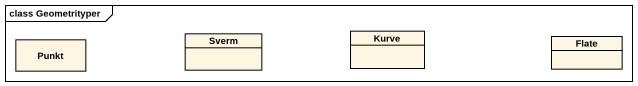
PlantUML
@startuml
mainframe class Geometrityper
hide circle
hide empty members
class Punkt
class Sverm
class Kurve
class Flate
@enduml
